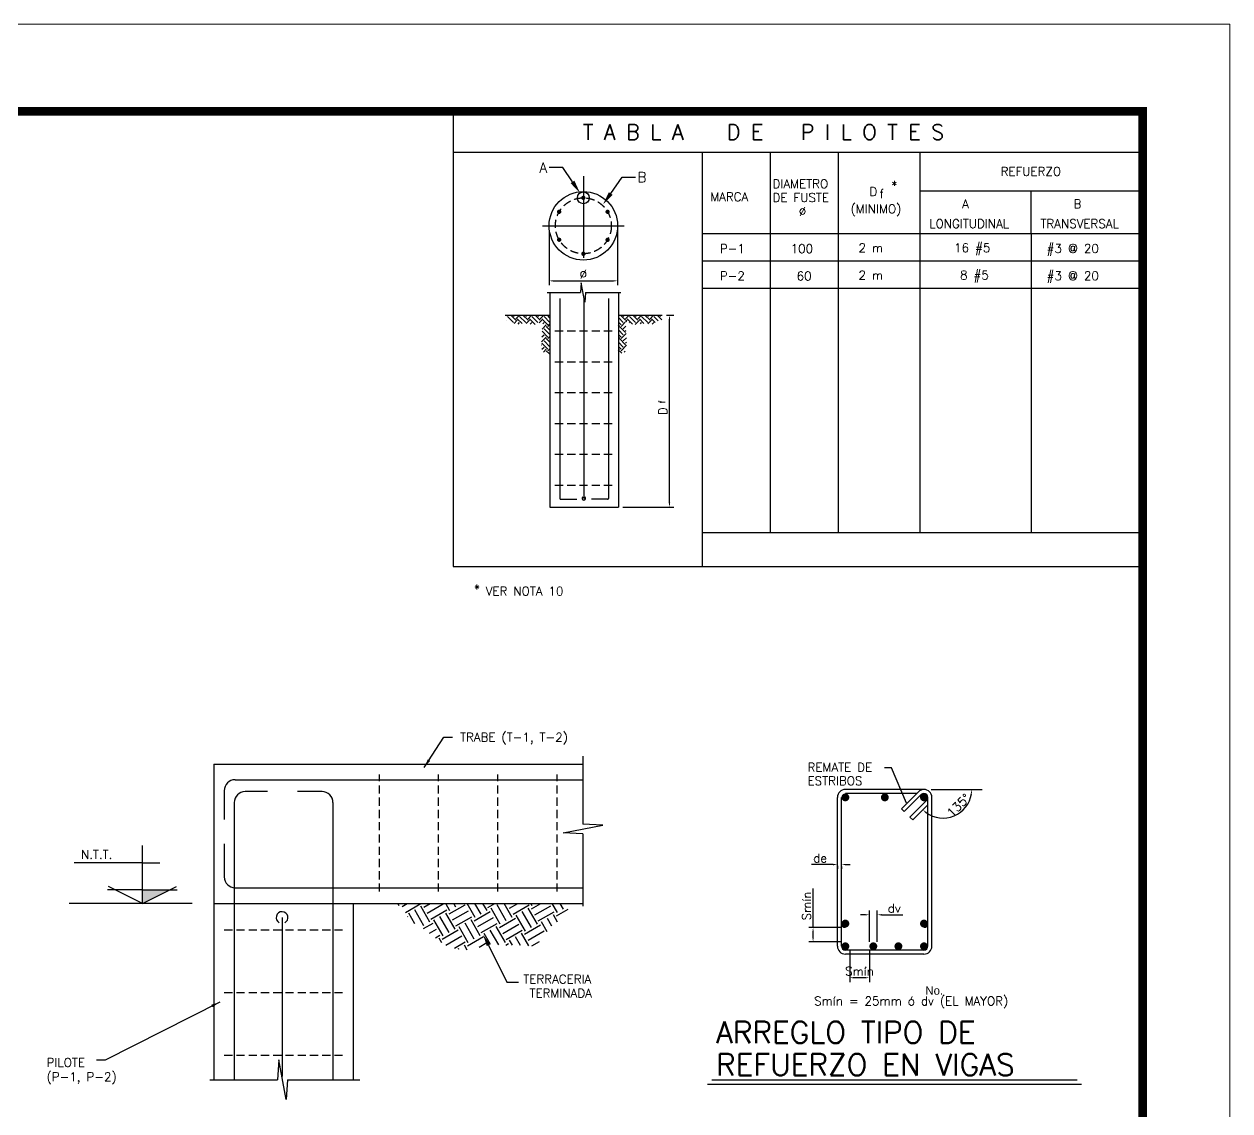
# Model space of a CAD drawing. Header units: inches. Extents: x 86960 to 403024, y -4000 to 57000.
# Drawn here: x 375338 to 403024, y 32060 to 57000 of the extents above; entities that cross this region are included whole.
import ezdxf

# ---------------------------------------------------------------- set-up
doc = ezdxf.new("R2010")
doc.units = ezdxf.units.IN
doc.header["$LTSCALE"] = 1500
doc.header["$MEASUREMENT"] = 0
doc.linetypes.add('CENTER', pattern=[2, 1.25, -0.25, 0.25, -0.25])
doc.linetypes.add('HIDDEN2', pattern=[0.1875, 0.125, -0.0625])
doc.layers.get('Defpoints').update_dxf_attribs({"true_color": 0xffffff})
for name, color, linetype in [('3', 3, 'Continuous'), ('5', 7, 'Continuous'), ('6', 7, 'Continuous'), ('7', 7, 'Continuous'), ('8', 1, 'Continuous'), ('PLANO01', 7, 'Continuous')]:
    doc.layers.add(name, color=color, linetype=linetype)
doc.layers.add('cambios', color=242, linetype='Continuous', lineweight=60, true_color=0xe00631)
doc.styles.add('Arial', font='ARIAL.TTF', dxfattribs={"width": 1.2, "height": 3})
doc.styles.add('ROMANS', font='ROMANS.shx', dxfattribs={"height": 200})
doc.dimstyles.get("Standard").update_dxf_attribs({"dimtxt": 0.18, "dimasz": 0.18, "dimexe": 0.18, "dimexo": 0.0625, "dimgap": 0.09, "dimtad": 0, "dimtih": 1, "dimtoh": 1, "dimdec": 4, "dimzin": 0, "dimdsep": 46, "dimtxsty": 'Standard', "dimcen": 0.09, "dimadec": 0, "dimazin": 0, "dimtfac": 1, "dimtdec": 4, "dimtofl": 0, "dimtmove": 0, "dimatfit": 3, "dimfxl": 1, "dimtolj": 1, "dimtzin": 0, "dimarcsym": 0})
pattern_1 = [(45, (344599.77, 12973.63), (2e-14, 280.184), [198.12, -198.12]), (45, (344547.24, 13026.16), (2e-14, 280.184), [198.12, -198.12]), (45, (344494.7, 13078.7), (2e-14, 280.184), [198.12, -198.12]), (135, (344494.7, 13113.72), (-280.184, 2e-14), [198.12, -198.12]), (135, (344547.24, 13166.25), (-280.184, 2e-14), [198.12, -198.12]), (135, (344599.77, 13218.79), (-280.184, 2e-14), [198.12, -198.12])]

# ---------------------------------------------------------------- blocks, each defined once
blk = doc.blocks.new('*D164')
at = {"layer": '6', "color": 0, "lineweight": -2, "transparency": 16777216}
blk.add_arc((396438, 39437), 659, 233.8463, 351.3001, dxfattribs=at)
at = {"layer": '6', "color": 0, "transparency": 16777216}
for points in [[(397073, 39339), (397107, 39336), (397098, 39437)], [(396039, 38892), (396060, 38917), (395973, 38970)]]:
    blk.add_solid(points, dxfattribs=at)
at = {"layer": 'Defpoints', "color": 0, "transparency": 16777216}
for p in [(396164, 39437), (397337, 39437), (396089, 39086), (396440, 38778), (395741, 38736)]:
    blk.add_point(p, dxfattribs=at)
at = {"layer": '6', "color": 0, "transparency": 16777216, "insert": (396794, 39072), "char_height": 200, "attachment_point": 5, "rotation": 44.2541, "style": 'ROMANS'}
blk.add_mtext('\\A1;135°', dxfattribs=at)
blk = doc.blocks.new('*D166')
at = {"layer": '6', "color": 0, "lineweight": -2, "transparency": 16777216}
for p, q in [((394295, 35738), (394295, 35016)), ((394746, 35738), (394746, 35016)), ((394646, 35116), (394395, 35116))]:
    blk.add_line(p, q, dxfattribs=at)
at = {"layer": '6', "color": 0, "transparency": 16777216}
for points in [[(394395, 35132), (394395, 35099), (394295, 35116)], [(394646, 35132), (394646, 35099), (394746, 35116)]]:
    blk.add_solid(points, dxfattribs=at)
at = {"layer": 'Defpoints', "color": 0, "transparency": 16777216}
for p in [(394295, 35838), (394746, 35838), (394295, 35116)]:
    blk.add_point(p, dxfattribs=at)
at = {"layer": '6', "color": 0, "transparency": 16777216, "insert": (394520, 35266), "char_height": 200, "attachment_point": 5, "style": 'ROMANS'}
blk.add_mtext('\\A1;Smín', dxfattribs=at)
blk = doc.blocks.new('*D167')
at = {"layer": '6', "color": 0, "lineweight": -2, "transparency": 16777216}
for p, q in [((393913, 37712), (393417, 37712)), ((394013, 37680), (394013, 37612)), ((394106, 37671), (394106, 37612)), ((394206, 37712), (394306, 37712))]:
    blk.add_line(p, q, dxfattribs=at)
at = {"layer": '6', "color": 0, "transparency": 16777216}
for points in [[(393913, 37729), (393913, 37695), (394013, 37712)], [(394206, 37729), (394206, 37695), (394106, 37712)]]:
    blk.add_solid(points, dxfattribs=at)
at = {"layer": 'Defpoints', "color": 0, "transparency": 16777216}
for p in [(394013, 37780), (394013, 37712), (394106, 37771)]:
    blk.add_point(p, dxfattribs=at)
at = {"layer": '6', "color": 0, "transparency": 16777216, "insert": (393615, 37862), "char_height": 200, "attachment_point": 5, "style": 'ROMANS'}
blk.add_mtext('\\A1;de', dxfattribs=at)
blk = doc.blocks.new('*D168')
at = {"layer": '6', "color": 0, "lineweight": -2, "transparency": 16777216}
for p, q in [((393453, 36265), (393453, 37160)), ((394097, 36265), (393353, 36265)), ((393453, 36043), (393453, 36165)), ((394097, 35943), (393353, 35943))]:
    blk.add_line(p, q, dxfattribs=at)
at = {"layer": '6', "color": 0, "transparency": 16777216}
for points in [[(393436, 36165), (393469, 36165), (393453, 36265)], [(393436, 36043), (393469, 36043), (393453, 35943)]]:
    blk.add_solid(points, dxfattribs=at)
at = {"layer": 'Defpoints', "color": 0, "transparency": 16777216}
for p in [(393453, 36265), (394197, 36265), (394197, 35943)]:
    blk.add_point(p, dxfattribs=at)
at = {"layer": '6', "color": 0, "transparency": 16777216, "insert": (393303, 36762), "char_height": 200, "attachment_point": 5, "rotation": 90, "style": 'ROMANS'}
blk.add_mtext('\\A1;Smín', dxfattribs=at)
blk = doc.blocks.new('*D169')
at = {"layer": '6', "color": 0, "lineweight": -2, "transparency": 16777216}
for p, q in [((394646, 36560), (394546, 36560)), ((394746, 35938), (394746, 36660)), ((394926, 35938), (394926, 36660)), ((395026, 36560), (395512, 36560))]:
    blk.add_line(p, q, dxfattribs=at)
at = {"layer": '6', "color": 0, "transparency": 16777216}
for points in [[(394646, 36577), (394646, 36544), (394746, 36560)], [(395026, 36577), (395026, 36544), (394926, 36560)]]:
    blk.add_solid(points, dxfattribs=at)
at = {"layer": 'Defpoints', "color": 0, "transparency": 16777216}
for p in [(394926, 36560), (394746, 35838), (394926, 35838)]:
    blk.add_point(p, dxfattribs=at)
at = {"layer": '6', "color": 0, "transparency": 16777216, "insert": (395319, 36710), "char_height": 200, "attachment_point": 5, "style": 'ROMANS'}
blk.add_mtext('\\A1;dv', dxfattribs=at)
blk = doc.blocks.new('*D194')
at = {"layer": '6', "color": 0, "lineweight": -2, "transparency": 16777216}
for p, q in [((390090, 50320), (390256, 50320)), ((390156, 46015), (390156, 50220)), ((389083, 45915), (390256, 45915))]:
    blk.add_line(p, q, dxfattribs=at)
at = {"layer": '6', "color": 0, "transparency": 16777216}
for points in [[(390139, 50220), (390173, 50220), (390156, 50320)], [(390139, 46015), (390173, 46015), (390156, 45915)]]:
    blk.add_solid(points, dxfattribs=at)
at = {"layer": 'Defpoints', "color": 0, "transparency": 16777216}
for p in [(389990, 50320), (390156, 50320), (388983, 45915)]:
    blk.add_point(p, dxfattribs=at)
at = {"layer": '6', "color": 0, "transparency": 16777216, "insert": (390006, 48118), "char_height": 200, "attachment_point": 5, "rotation": 90, "style": 'ROMANS'}
blk.add_mtext('\\A1;D', dxfattribs=at)
blk = doc.blocks.new('*D195')
at = {"layer": '5', "color": 0, "lineweight": -2, "transparency": 16777216}
for p, q in [((387393, 52272), (387393, 51009)), ((388965, 52272), (388965, 51009)), ((387493, 51109), (388865, 51109))]:
    blk.add_line(p, q, dxfattribs=at)
at = {"layer": '5', "color": 0, "transparency": 16777216}
for points in [[(387493, 51125), (387493, 51092), (387393, 51109)], [(388865, 51125), (388865, 51092), (388965, 51109)]]:
    blk.add_solid(points, dxfattribs=at)
at = {"layer": 'Defpoints', "color": 0, "transparency": 16777216}
for p in [(387393, 52372), (388965, 52372), (388965, 51109)]:
    blk.add_point(p, dxfattribs=at)
at = {"layer": '5', "color": 0, "transparency": 16777216, "insert": (388179, 51259), "char_height": 200, "attachment_point": 5, "style": 'ROMANS'}
blk.add_mtext('\\A1;%%C', dxfattribs=at)

msp = doc.modelspace()

# ---------------------------------------------------------------- hatches: boundary and pattern name
at = {"layer": '6'}
h = msp.add_hatch(dxfattribs=at)
h.set_pattern_fill('EARTH', color=1, scale=31.2, angle=45, style=0)
h.set_pattern_definition(pattern_1)
h.paths.add_polyline_path([(387410.7, 50319.65), (386412.83, 50319.65), (386412.83, 50204.43), (386518.48, 50190.03), (386614.51, 50108.43), (386825.8, 50132.43), (387056.29, 50103.63), (387171.53, 50146.83), (387257.97, 50175.63), (387233.96, 50031.63), (387219.55, 49662.04), (387229.16, 49542.04), (387262.77, 49474.84), (387410.7, 49426.84)])
h = msp.add_hatch(dxfattribs=at)
h.set_pattern_fill('EARTH', color=1, scale=31.2, angle=45, style=0)
h.set_pattern_definition(pattern_1)
h.paths.add_polyline_path([(389981.04, 50319.65), (388983.18, 50319.65), (388983.18, 49426.84), (389131.11, 49474.84), (389164.72, 49542.04), (389174.32, 49662.04), (389159.92, 50031.63), (389135.91, 50175.63), (389222.34, 50146.83), (389337.59, 50103.63), (389568.08, 50132.43), (389779.36, 50108.43), (389875.4, 50190.03), (389981.04, 50204.43)])
at = {"layer": '7'}
h = msp.add_hatch(dxfattribs=at)
h.set_pattern_fill('EARTH', color=256, scale=66.666667, angle=30, style=0)
h.set_pattern_definition([(30, (410143.84, -46600.4), (154.9508, 578.284), [423.3333, -423.3333]), (30, (410064.47, -46462.9), (154.9508, 578.284), [423.3333, -423.3333]), (30, (409985.1, -46325.43), (154.9508, 578.284), [423.3333, -423.3333]), (120, (410004.46, -46253.14), (-578.284, 154.9508), [423.3333, -423.3333]), (120, (410141.94, -46173.77), (-578.284, 154.9508), [423.3333, -423.3333]), (120, (410279.42, -46094.4), (-578.284, 154.9508), [423.3333, -423.3333])])
h.paths.add_polyline_path([(387827.47, 36818.49), (387529.21, 36818.49), (387483.1, 36813.88), (387469.27, 36818.49), (386559.97, 36818.49), (386533.76, 36798.85), (386484.42, 36802.37), (386462.24, 36818.49), (386012.25, 36818.49), (386006.69, 36796.26), (385978.49, 36775.13), (385929.15, 36778.65), (385890.38, 36806.82), (385883.08, 36818.49), (385139.18, 36818.49), (385112.97, 36798.85), (385063.62, 36802.37), (385041.44, 36818.49), (383909.36, 36818.49), (384232.7, 36391.95), (384518, 36239.85), (384974.48, 35878.61), (385430.96, 35726.51), (386020.57, 35878.61), (387085.69, 35840.59), (387466.09, 36315.9), (387827.47, 36544.05)])

# ---------------------------------------------------------------- linework, layer by layer
at = {"const_width": 198}
msp.add_lwpolyline([(314024.05, -1999.97), (401024.05, -1999.97), (401024.05, 55000.03), (314024.05, 55000.03)], close=True, dxfattribs=at)
at = {"layer": '3'}
for p, q in [((388165.39, 40199.06), (388165.39, 38643.45)), ((379695.87, 40018.49), (388165.39, 40018.49)), ((379695.87, 40018.49), (379695.87, 32769.16)), ((387718.4, 38444.45), (388626.13, 38613.81)), ((388626.13, 38613.81), (388165.39, 38643.45)), ((388165.39, 38414.8), (387718.4, 38444.45)), ((388165.39, 38414.8), (388165.39, 36757.4)), ((379695.87, 36818.49), (388165.39, 36818.49)), ((382895.87, 36818.49), (382895.87, 32769.16)), ((381188.85, 33229.9), (381159.21, 32769.16)), ((381358.21, 32322.17), (381188.85, 33229.9)), ((379603.6, 32769.16), (381159.21, 32769.16)), ((381387.86, 32769.16), (381358.21, 32322.17)), ((381387.86, 32769.16), (383045.26, 32769.16))]:
    msp.add_line(p, q, dxfattribs=at)
at = {"layer": '6', "color": 6}
for p, q in [((385192.78, 55000.03), (385192.78, 44553.26)), ((385192.78, 44553.26), (401024.05, 44553.26))]:
    msp.add_line(p, q, dxfattribs=at)
at = {"layer": '6', "color": 3}
for p, q in [((385192.78, 55000.03), (401024.05, 55000.03)), ((385192.78, 54064.03), (401024.05, 54064.03)), ((390909.38, 54064.03), (390909.38, 44553.26))]:
    msp.add_line(p, q, dxfattribs=at)
at = {"layer": '6', "color": 1}
for p, q in [((401024.05, 55000.03), (401024.05, 44553.26)), ((392469.38, 54064.03), (392469.38, 52192.03)), ((394029.38, 54064.03), (394029.38, 52192.03)), ((394029.38, 54064.03), (394029.38, 52192.03)), ((395901.38, 54064.03), (395901.38, 52192.03)), ((387708.37, 53706.74), (387396.37, 53706.74)), ((387929.64, 53379.02), (387708.37, 53706.74)), ((388806.32, 53112.42), (389066.31, 53487.14)), ((389066.31, 53487.14), (389378.31, 53487.14)), ((394029.38, 53173.36), (394029.38, 53173.36)), ((395901.38, 53173.36), (401024.05, 53173.36)), ((398462.71, 52192.03), (398462.71, 53173.36)), ((390909.38, 52192.03), (394029.38, 52192.03)), ((392469.38, 52192.03), (392469.38, 45336.15)), ((394029.38, 52192.03), (394029.38, 52192.03)), ((394029.38, 52192.03), (394029.38, 45336.15)), ((394029.38, 52192.03), (395901.38, 52192.03)), ((395901.38, 52192.03), (395901.38, 45336.15)), ((395901.38, 52192.03), (401024.05, 52192.03)), ((398462.71, 52192.03), (398462.71, 45336.15)), ((390909.38, 51568.03), (401024.05, 51568.03)), ((388130.57, 51065.04), (388116, 50838.64)), ((388213.79, 50618.99), (388130.57, 51065.04)), ((390909.38, 50944.03), (401024.05, 50944.03)), ((387351.57, 50838.64), (388116, 50838.64)), ((387410.7, 50838.64), (387410.7, 45915.41)), ((388228.36, 50838.64), (388213.79, 50618.99)), ((388228.36, 50838.64), (389042.81, 50838.64)), ((388983.18, 50838.64), (388983.18, 45915.41)), ((386383.37, 50319.65), (387410.7, 50319.65)), ((388983.18, 50319.65), (389989.71, 50319.65)), ((387410.7, 45915.41), (388983.18, 45915.41)), ((390909.38, 45336.15), (401024.05, 45336.15))]:
    msp.add_line(p, q, dxfattribs=at)
at = {"layer": '6', "color": 1, "linetype": 'CENTER'}
for p, q in [((388179.16, 53509.35), (388179.16, 51490.64)), ((387241.54, 52371.87), (389260.25, 52371.87))]:
    msp.add_line(p, q, dxfattribs=at)
at = {"layer": '6'}
for p, q in [((384975.93, 40636.41), (385175.93, 40636.41)), ((396163.51, 39436.99), (397336.84, 39436.99)), ((378054.76, 36818.49), (378054.76, 38151.82)), ((378054.76, 37751.82), (376490.83, 37751.82)), ((378054.76, 37751.82), (378454.76, 37751.82)), ((378054.76, 37132.76), (377254.76, 37132.76)), ((378054.76, 36818.49), (377276.13, 37211.97)), ((378054.76, 36818.49), (378833.38, 37211.97)), ((378054.76, 37132.76), (378854.76, 37132.76)), ((379196.77, 36818.49), (376373.73, 36818.49)), ((385998.95, 35861.25), (386421.51, 35016.47)), ((386421.51, 35016.47), (386688.18, 35016.47)), ((377197.47, 33226.21), (376997.47, 33226.21)), ((391027.48, 32670.34), (399615.14, 32670.34))]:
    msp.add_line(p, q, dxfattribs=at)
at = {"layer": '6', "color": 2}
msp.add_line((391127.48, 32770.34), (399515.14, 32770.34), dxfattribs=at)
at = {"layer": '6', "color": 1, "const_width": 49.14}
for points in [[(388179.16, 53038.25, 1), (388179.16, 52989.11, 1)], [(387602.05, 52705.06, 1), (387644.61, 52680.49, 1)], [(388756.26, 52705.06, 1), (388713.71, 52680.49, 1)], [(387602.05, 52038.68, 1), (387644.61, 52063.25, 1)], [(388756.26, 52038.68, 1), (388713.71, 52063.25, 1)], [(388179.16, 51705.48, 1), (388179.16, 51754.62, 1)]]:
    msp.add_lwpolyline(points, format="xyb", close=True, dxfattribs=at)
at = {"layer": '6', "color": 1}
for centre, radius in [((388179.16, 52371.87), 786.24), ((388179.16, 53013.68), 135.65)]:
    msp.add_circle(centre, radius, dxfattribs=at)
at = {"layer": '6', "color": 1, "linetype": 'HIDDEN2'}
msp.add_circle((388179.16, 52371.87), 641.81, dxfattribs=at)
at = {"layer": '6', "color": 1}
for points in [[(387972.74, 53408.11), (387886.54, 53349.92), (388104.23, 53120.44)], [(388849.04, 53082.78), (388763.59, 53142.07), (388628.46, 52856.08)]]:
    msp.add_solid(points, dxfattribs=at)
at = {"layer": '6'}
for points in [[(378054.76, 36818.49), (378054.76, 37132.76), (378676.62, 37132.76)], [(386038.7, 35881.13), (385959.2, 35841.36), (385879.66, 36099.74)]]:
    msp.add_solid(points, dxfattribs=at)
at = {"layer": '8', "color": 1}
for p, q in [((387640.24, 50705.63), (387640.24, 46115.51)), ((388190.4, 50705.63), (388190.4, 46115.51)), ((388754.49, 50705.63), (388754.49, 46115.51)), ((387659.91, 46095.85), (388028.64, 46095.85)), ((388734.82, 46095.85), (388366.09, 46095.85)), ((396000.17, 39436.99), (394194.69, 39436.99)), ((395831.38, 39343.65), (394194.69, 39343.65)), ((395481.5, 38995.18), (395871.35, 39383.62)), ((395547.5, 38929.18), (395937.35, 39317.63)), ((394012.5, 35840.49), (394012.5, 39254.8)), ((394105.84, 35840.49), (394105.84, 39254.8)), ((395675.01, 38801.99), (396063.16, 39192.13)), ((395741.18, 38736.17), (396089.03, 39085.8)), ((396089.03, 35840.49), (396089.03, 39254.8)), ((396182.36, 35840.49), (396182.36, 39254.8)), ((395547.5, 38929.18), (395481.5, 38995.18)), ((395675.01, 38801.99), (395741.18, 38736.17)), ((396000.17, 35751.64), (394194.69, 35751.64)), ((396000.17, 35658.31), (394194.69, 35658.31))]:
    msp.add_line(p, q, dxfattribs=at)
at = {"layer": '8', "color": 1, "linetype": 'HIDDEN2'}
for p, q in [((387526.83, 49960.43), (388860.92, 49960.43)), ((387526.83, 49252.43), (388860.92, 49252.43)), ((387526.83, 48544.43), (388860.92, 48544.43)), ((387526.83, 47836.43), (388860.92, 47836.43)), ((387526.83, 47128.43), (388860.92, 47128.43)), ((387526.83, 46420.43), (388860.92, 46420.43))]:
    msp.add_line(p, q, dxfattribs=at)
at = {"layer": '8', "color": 5}
for p, q in [((380182.07, 39658.49), (388165.39, 39658.49)), ((379932.07, 39408.49), (379932.07, 38744.23)), ((380925.15, 39385.85), (380412.73, 39385.85)), ((382179.01, 39385.85), (381612.26, 39385.85)), ((380162.73, 39135.85), (380162.73, 32769.16)), ((382429.01, 39135.85), (382429.01, 32769.16)), ((379932.07, 38188.35), (379932.07, 37428.49)), ((380182.07, 37178.49), (388165.39, 37178.49)), ((381260.44, 36498.02), (381260.44, 32846.19))]:
    msp.add_line(p, q, dxfattribs=at)
at = {"layer": '8', "color": 5, "linetype": 'HIDDEN2'}
for p, q in [((383495.87, 37092.2), (383495.87, 39776.61)), ((384855.87, 37092.2), (384855.87, 39776.61)), ((386215.87, 37092.2), (386215.87, 39776.61)), ((387575.87, 37092.2), (387575.87, 39776.61)), ((379932.07, 36218.49), (382645.47, 36218.49)), ((379932.07, 34778.49), (382645.47, 34778.49)), ((379932.07, 33338.49), (382645.47, 33338.49))]:
    msp.add_line(p, q, dxfattribs=at)
at = {"layer": '8', "color": 1, "const_width": 90.35}
for points in [[(394226.63, 39222.86, -1), (394162.75, 39286.74, -1)], [(395133.36, 39222.86, -1), (395069.48, 39286.74, -1)], [(395968.23, 39222.86, 1), (396032.12, 39286.74, 1)], [(394226.63, 36390.5, 1), (394162.75, 36326.62, 1)], [(395968.23, 36390.5, -1), (396032.12, 36326.62, -1)], [(394226.63, 35869.55, 1), (394162.75, 35805.67, 1)], [(394868.74, 35869.55, 1), (394804.85, 35805.67, 1)], [(395444.69, 35869.55, 1), (395380.8, 35805.67, 1)], [(395968.23, 35869.55, -1), (396032.12, 35805.67, -1)]]:
    msp.add_lwpolyline(points, format="xyb", close=True, dxfattribs=at)
at = {"layer": '8', "color": 1}
for centre, radius, start, end in [((387659.91, 46115.51), 19.67, 180, 270), ((388190.4, 46115.51), 41.27, 125.508532, 55.960534), ((388734.82, 46115.51), 19.67, 270, 0), ((394194.69, 39254.8), 182.19, 135, 180), ((394194.69, 39254.8), 182.19, 90, 135), ((396000.17, 39254.8), 182.19, 45, 135), ((396000.17, 39254.8), 88.85, 45, 135), ((396000.17, 39254.8), 88.85, 315, 45), ((396000.17, 39254.8), 182.19, 0, 45), ((394194.69, 36361.44), 88.85, 180, 270), ((396000.17, 36361.44), 88.85, 270, 0), ((394194.69, 35840.49), 182.19, 180, 270), ((394194.69, 35840.49), 88.85, 180, 270), ((396000.17, 35840.49), 88.85, 270, 0), ((396000.17, 35840.49), 182.19, 270, 0)]:
    msp.add_arc(centre, radius, start, end, dxfattribs=at)
at = {"layer": '8', "color": 5}
for centre, radius, start, end in [((380182.07, 39408.49), 250, 90, 180), ((380412.73, 39135.85), 250, 90, 180), ((382179.01, 39135.85), 250, 0, 90), ((380182.07, 37428.49), 250, 180, 270), ((381260.44, 36496.04), 134.97, 296.770752, 241.250153)]:
    msp.add_arc(centre, radius, start, end, dxfattribs=at)
at = {"layer": 'cambios', "color": 7, "lineweight": 5}
msp.add_lwpolyline([(312024.05, 57000.03), (403024.05, 57000.03), (403024.05, -3999.97), (312024.05, -3999.97)], close=True, dxfattribs=at)

# ---------------------------------------------------------------- texts
at = {"layer": '6', "color": 3, "style": 'ROMANS'}
msp.add_text('T A B L A   D E   P I L O T E S', height=351, dxfattribs=at).set_placement((388167.67, 54348.3))
at = {"layer": '6', "color": 1, "style": 'ROMANS'}
for s, height, p in [('A', 234, (387167.94, 53589.74)), ('REFUERZO', 200, (397759.88, 53520.21)), ('B', 234, (389417.31, 53370.14)), ('DIAMETRO', 200, (392523.52, 53235.98)), ('D', 200, (394748.57, 53056.36)), ('f', 200, (394980.3, 53009.65)), ('*', 200, (395253.77, 53201.13)), ('MARCA', 200, (391091.35, 52938.7)), ('DE FUSTE', 200, (392523.52, 52918.87)), ('(MINIMO)', 200, (394314.88, 52658.97)), ('A', 200, (396875.09, 52772.78)), ('B', 200, (399434.29, 52773.62)), ('%%C', 200, (393126.13, 52598.87)), ('LONGITUDINAL', 200, (396120.02, 52320.51)), ('TRANSVERSAL', 200, (398674.85, 52320.51))]:
    msp.add_text(s, height=height, dxfattribs=at).set_placement(p)
at = {"layer": '6', "color": 7, "style": 'ROMANS'}
for s, p in [('P-1', (391312.83, 51746.51)), ('100', (392939.81, 51746.51)), ('2 m', (394496.06, 51765.69)), ('16 #5', (396691.74, 51767.59)), ('#3 @ 20', (398815.86, 51752.53)), ('P-2', (391312.83, 51122.51)), (' 60', (392939.81, 51120.01)), ('2 m', (394496.06, 51139.19)), (' 8 #5', (396691.74, 51141.1)), ('#3 @ 20', (398815.86, 51126.04))]:
    msp.add_text(s, height=200, dxfattribs=at).set_placement(p)
at = {"layer": '6', "color": 1, "style": 'ROMANS'}
msp.add_text('f', height=140.4, rotation=90, dxfattribs=at).set_placement((390054, 48293.92))
at = {"layer": '6', "style": 'ROMANS'}
for s, p in [('*', (385665.2, 43940.02)), ('VER NOTA 10', (385936.81, 43888.84)), ('TRABE (T-1, T-2)', (385346.82, 40535.61)), ('REMATE DE', (393327.06, 39845.01)), ('ESTRIBOS', (393326.65, 39535.29)), ('N.T.T.', (376643.39, 37845.21)), ('TERRACERIA', (386800.32, 34984.6)), ('TERMINADA', (386943.17, 34660.79)), ('Smín = 25mm ó dv (EL MAYOR)', (393477.81, 34482.17)), ('PILOTE', (375852.59, 33070.49)), ('(P-1, P-2)', (375852.59, 32741.78))]:
    msp.add_text(s, height=200, dxfattribs=at).set_placement(p)
at = {"layer": '6', "color": 2, "style": 'ROMANS'}
for s, p in [('ARREGLO TIPO DE', (391227.48, 33613.29)), ('REFUERZO EN VIGAS', (391227.48, 32870.34))]:
    msp.add_text(s, height=500, dxfattribs=at).set_placement(p)
at = {"layer": 'PLANO01', "color": 7, "style": 'Arial'}
msp.add_text('No.', height=189.338, dxfattribs=at).set_placement((396030.01, 34726.26))

# ---------------------------------------------------------------- dimensions: what is measured, and where the dimension line sits
at = {"layer": '5'}
dim = msp.add_linear_dim(base=(388965.4, 51108.54), p1=(387392.92, 52371.87), p2=(388965.4, 52371.87), text='%%C', dimstyle='Standard', override={"dimtxt": 100, "dimasz": 100, "dimexe": 100, "dimexo": 100, "dimgap": 50, "dimtad": 1, "dimtih": 0, "dimtoh": 0, "dimdec": 1, "dimlfac": 0.1, "dimzin": 12, "dimtxsty": 'ROMANS', "dimtdec": 1}, dxfattribs=at)
dim.commit()
dim.dimension.update_dxf_attribs({"geometry": '*D195', "text_midpoint": (388179.16, 51258.54)})
at = {"layer": '6', "color": 1}
dim = msp.add_linear_dim(base=(390156.1, 50319.65), p1=(388983.18, 45915.41), p2=(389989.71, 50319.65), angle=90, text='D', dimstyle='Standard', override={"dimtxt": 100, "dimasz": 100, "dimexe": 100, "dimexo": 100, "dimgap": 50, "dimtad": 1, "dimtih": 0, "dimtoh": 0, "dimdec": 1, "dimlfac": 0.1, "dimzin": 12, "dimtxsty": 'ROMANS', "dimtdec": 1}, dxfattribs=at)
dim.commit()
dim.dimension.update_dxf_attribs({"geometry": '*D194', "text_midpoint": (390006.1, 48117.53)})
at = {"layer": '6'}
dim = msp.add_angular_dim_2l(base=(396439.55, 38777.78), line1=((396163.51, 39436.99), (397336.84, 39436.99)), line2=((395741.18, 38736.17), (396089.03, 39085.8)), dimstyle='Standard', override={"dimtxt": 100, "dimasz": 100, "dimexe": 100, "dimexo": 100, "dimgap": 50, "dimtad": 1, "dimtih": 0, "dimtoh": 0, "dimdec": 1, "dimlfac": 0.1, "dimzin": 12, "dimtxsty": 'ROMANS', "dimtdec": 1}, dxfattribs=at)
dim.commit()
dim.dimension.update_dxf_attribs({"geometry": '*D164', "text_midpoint": (396898.45, 38964.83), "dimtype": 162})
for base, p1, p2, text, picture, middle in [((394012.5, 37712.05), (394105.84, 37770.69), (394012.5, 37779.71), 'de', '*D167', (393614.88, 37862.05)), ((394926.22, 36560.39), (394746.01, 35837.61), (394926.22, 35837.61), 'dv', '*D169', (395319.08, 36710.39))]:
    dim = msp.add_linear_dim(base=base, p1=p1, p2=p2, text=text, dimstyle='Standard', override={"dimtxt": 100, "dimasz": 100, "dimexe": 100, "dimexo": 100, "dimgap": 50, "dimtad": 1, "dimtih": 0, "dimtoh": 0, "dimdec": 1, "dimlfac": 0.1, "dimzin": 12, "dimtxsty": 'ROMANS', "dimtdec": 1}, dxfattribs=at)
    dim.commit()
    dim.dimension.update_dxf_attribs({"geometry": picture, "text_midpoint": middle})
dim = msp.add_linear_dim(base=(393452.64, 36264.59), p1=(394196.99, 35942.84), p2=(394196.99, 36264.59), angle=90, text='Smín', dimstyle='Standard', override={"dimtxt": 100, "dimasz": 100, "dimexe": 100, "dimexo": 100, "dimgap": 50, "dimtad": 1, "dimtih": 0, "dimtoh": 0, "dimdec": 1, "dimlfac": 0.1, "dimzin": 12, "dimtxsty": 'ROMANS', "dimtdec": 1}, dxfattribs=at)
dim.commit()
dim.dimension.update_dxf_attribs({"geometry": '*D168', "text_midpoint": (393302.64, 36762.21)})
dim = msp.add_linear_dim(base=(394294.91, 35115.54), p1=(394746.01, 35837.61), p2=(394294.91, 35837.61), text='Smín', dimstyle='Standard', override={"dimtxt": 100, "dimasz": 100, "dimexe": 100, "dimexo": 100, "dimgap": 50, "dimtad": 1, "dimtih": 0, "dimtoh": 0, "dimdec": 1, "dimlfac": 0.1, "dimzin": 12, "dimtxsty": 'ROMANS', "dimtdec": 1}, dxfattribs=at)
dim.commit()
dim.dimension.update_dxf_attribs({"geometry": '*D166', "text_midpoint": (394520.46, 35115.54), "dimtype": 160})

# ---------------------------------------------------------------- leaders
for points, override in [([(384525.25, 39941.5), (384975.93, 40636.41)], {"dimtxt": 200, "dimasz": 200, "dimexe": 200, "dimexo": 200, "dimgap": 100, "dimtad": 1, "dimtih": 0, "dimtoh": 0, "dimdec": 0, "dimlfac": 0.1, "dimzin": 12, "dimtxsty": 'ROMANS', "dimazin": 3, "dimtdec": 0}), ([(395598.49, 39120.23), (395254.49, 39930.81), (395091.91, 39930.81)], {"dimtxt": 100, "dimasz": 100, "dimexe": 100, "dimexo": 100, "dimgap": 50, "dimtad": 1, "dimtih": 0, "dimtoh": 0, "dimdec": 1, "dimlfac": 0.1, "dimzin": 12, "dimtxsty": 'ROMANS', "dimtdec": 1}), ([(379828.75, 34556.7), (377197.47, 33226.21)], {"dimtxt": 200, "dimasz": 200, "dimexe": 200, "dimexo": 200, "dimgap": 100, "dimtad": 1, "dimtih": 0, "dimtoh": 0, "dimdec": 0, "dimlfac": 0.1, "dimzin": 12, "dimtxsty": 'ROMANS', "dimazin": 3, "dimtdec": 0})]:
    msp.add_leader(points, dimstyle='Standard', override=override, dxfattribs=at)

doc.saveas('drawing.dxf')
